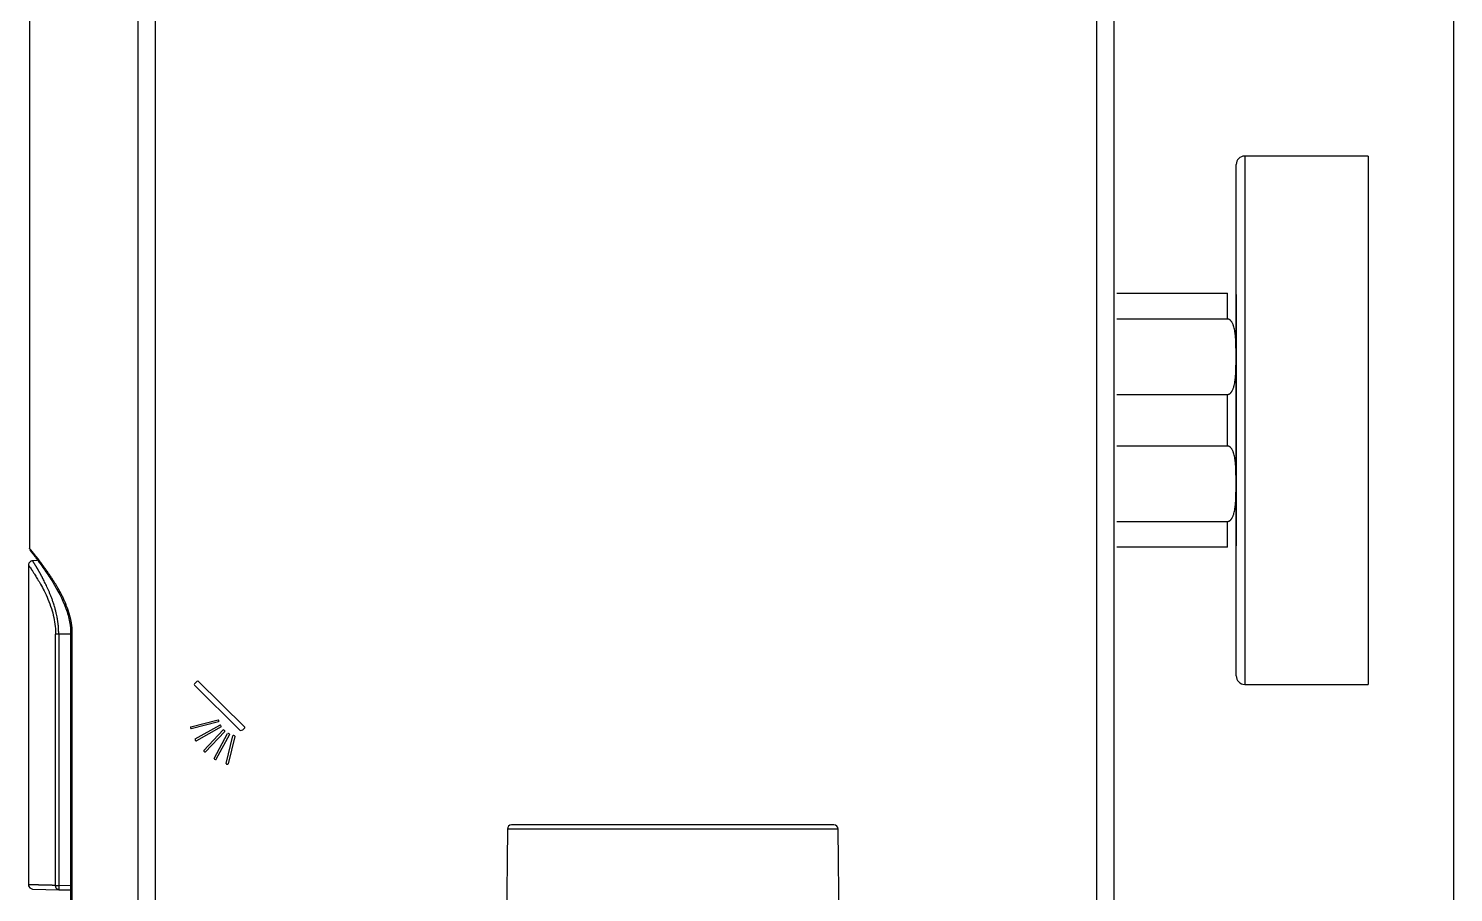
# Model space of a CAD drawing. Header units: millimetres. Extents: x -33000 to 294000, y 0 to 42408.
# Drawn here: x 94737.8 to 94905, y 17702.5 to 17803.9 of the extents above; entities that cross this region are included whole.
import ezdxf

# ---------------------------------------------------------------- set-up
doc = ezdxf.new("R2010")
doc.units = ezdxf.units.MM
doc.header["$LTSCALE"] = 50
doc.layers.add('arch', color=8, linetype='Continuous')

msp = doc.modelspace()

# ---------------------------------------------------------------- linework, layer by layer
at = {"layer": 'arch'}
for p, q in [((94905, 18123.96), (94905, 17223.73)), ((94737.89, 17914.16), (94737.89, 17742.95)), ((94879.5, 17727.96), (94879.5, 17787.96)), ((94880.5, 17788.96), (94880.5, 17726.96)), ((94895, 17788.96), (94880.5, 17788.96)), ((94895, 17788.96), (94895, 17757.96)), ((94865.5, 17772.86), (94878.5, 17772.86)), ((94878.5, 17769.83), (94878.5, 17772.86)), ((94879.5, 17772.71), (94879.5, 17743.21)), ((94878.5, 17769.83), (94865.5, 17769.83)), ((94865.5, 17760.99), (94878.5, 17760.99)), ((94878.5, 17754.93), (94878.5, 17760.99)), ((94895, 17757.96), (94895, 17726.96)), ((94878.5, 17754.93), (94865.5, 17754.93)), ((94865.5, 17746.09), (94878.5, 17746.09)), ((94878.5, 17743.06), (94878.5, 17746.09)), ((94878.5, 17743.06), (94865.5, 17743.06)), ((94737.79, 17741), (94737.79, 17703.28)), ((94738.77, 17741.48), (94738.22, 17741.47)), ((94740.97, 17703.36), (94740.97, 17732.86)), ((94741.34, 17732.86), (94740.97, 17732.86)), ((94741.34, 17732.86), (94741.34, 17703.36)), ((94742.72, 17732.86), (94741.34, 17732.86)), ((94742.72, 17733.05), (94742.72, 17673.46)), ((94742.91, 17673.46), (94742.91, 17732.96)), ((94757.26, 17727.02), (94757.62, 17727.39)), ((94762.63, 17721.54), (94757.26, 17726.85)), ((94757.65, 17727.39), (94763.16, 17721.94)), ((94880.5, 17726.96), (94895, 17726.96)), ((94756.82, 17721.98), (94760.04, 17722.81)), ((94760.1, 17722.56), (94756.89, 17721.73)), ((94757.36, 17720.55), (94760.25, 17722.18)), ((94760.38, 17721.96), (94757.49, 17720.32)), ((94758.35, 17719.21), (94760.65, 17721.61)), ((94760.84, 17721.42), (94758.53, 17719.02)), ((94759.56, 17718.27), (94761.16, 17721.19)), ((94761.39, 17721.06), (94759.79, 17718.15)), ((94760.98, 17717.68), (94761.77, 17720.91)), ((94762.02, 17720.85), (94761.23, 17717.62)), ((94793.98, 17709.96), (94793.67, 17673.46)), ((94832.8, 17709.96), (94793.98, 17709.96)), ((94832.3, 17710.46), (94794.48, 17710.46)), ((94833.16, 17668.61), (94832.8, 17709.96)), ((94738.28, 17702.94), (94741.34, 17702.86)), ((94740.97, 17703.36), (94741.34, 17703.36)), ((94742.72, 17703.33), (94741.34, 17703.36)), ((94741.34, 17702.86), (94742.72, 17702.83))]:
    msp.add_line(p, q, dxfattribs=at)
for centre, radius, start, end in [((94880.5, 17787.96), 1, 90, 180), ((94880.5, 17727.96), 1, 180, 270), ((94757.35, 17726.94), 0.121, 135.3284, 225.3284), ((94759.99, 17722.66), 0.157, 318.5919, 71.4865), ((94756.94, 17721.88), 0.157, 138.005, 250.8903), ((94760.24, 17722.03), 0.157, 333.5919, 86.4865), ((94760.68, 17721.45), 0.157, 349.1702, 100.6677), ((94761.24, 17721.05), 0.157, 90, 117.0648), ((94761.24, 17721.05), 0.157, 4.1702, 90), ((94761.88, 17720.8), 0.157, 90, 132.0648), ((94761.88, 17720.8), 0.157, 19.1702, 90), ((94762.52, 17722.34), 0.811, 278.0348, 322.8243), ((94763.12, 17721.89), 0.0603, 317.0325, 45.3284), ((94757.5, 17720.48), 0.157, 153.005, 265.8903), ((94758.5, 17719.18), 0.157, 169.7664, 281.1341), ((94759.72, 17718.29), 0.157, 184.7664, 270), ((94759.72, 17718.29), 0.157, 270, 297.6518), ((94761.13, 17717.74), 0.157, 199.7664, 270), ((94761.13, 17717.74), 0.157, 270, 312.6518), ((94794.48, 17709.96), 0.5, 90, 179.5), ((94832.3, 17709.96), 0.5, 0.5, 90), ((94738.29, 17703.44), 0.5, 180.004, 268.4997)]:
    msp.add_arc(centre, radius, start, end, dxfattribs=at)
msp.add_ellipse((94741.35, 17703.36), major_axis=(0.013, 0.5), ratio=0.026168, start_param=1.571482, end_param=3.14159, dxfattribs=at)
for points, degree in [([(94750.64, 17673.45), (94750.64, 17913.96)], 1), ([(94752.64, 17912.96), (94752.64, 17673.45)], 1), ([(94863.14, 17668.61), (94863.14, 17911.96)], 1), ([(94865.14, 17911.96), (94865.14, 17668.61)], 1), ([(94737.93, 17742.75), (94737.96, 17742.73), (94738.8, 17741.61)], 2)]:
    msp.add_open_spline(points, degree=degree, dxfattribs=at)
for points, knots in [([(94878.5, 17760.99), (94878.53, 17760.99), (94878.56, 17760.99), (94878.6, 17761), (94878.61, 17761), (94878.64, 17761.01), (94878.65, 17761.02), (94878.69, 17761.03), (94878.71, 17761.05), (94878.75, 17761.07), (94878.76, 17761.08), (94878.78, 17761.1), (94878.79, 17761.1), (94878.82, 17761.13), (94878.84, 17761.15), (94878.88, 17761.19), (94878.89, 17761.21), (94878.92, 17761.24), (94878.93, 17761.25), (94878.94, 17761.27), (94878.96, 17761.3), (94878.98, 17761.33), (94879.02, 17761.4), (94879.05, 17761.44), (94879.09, 17761.53), (94879.11, 17761.58), (94879.15, 17761.67), (94879.17, 17761.72), (94879.2, 17761.81), (94879.21, 17761.86), (94879.25, 17762), (94879.28, 17762.1), (94879.32, 17762.29), (94879.33, 17762.39), (94879.37, 17762.58), (94879.38, 17762.68), (94879.4, 17762.87), (94879.41, 17762.97), (94879.44, 17763.26), (94879.45, 17763.46), (94879.47, 17763.85), (94879.47, 17764.04), (94879.48, 17764.43), (94879.48, 17764.63), (94879.49, 17765.02), (94879.49, 17765.21), (94879.49, 17765.61), (94879.49, 17765.8), (94879.48, 17766.19), (94879.48, 17766.39), (94879.47, 17766.78), (94879.47, 17766.97), (94879.45, 17767.36), (94879.44, 17767.56), (94879.41, 17767.85), (94879.4, 17767.95), (94879.38, 17768.14), (94879.36, 17768.24), (94879.33, 17768.43), (94879.32, 17768.53), (94879.27, 17768.72), (94879.25, 17768.82), (94879.21, 17768.96), (94879.19, 17769.01), (94879.16, 17769.1), (94879.15, 17769.15), (94879.11, 17769.24), (94879.09, 17769.29), (94879.04, 17769.38), (94879.02, 17769.42), (94878.98, 17769.49), (94878.97, 17769.51), (94878.94, 17769.55), (94878.92, 17769.57), (94878.89, 17769.61), (94878.87, 17769.63), (94878.85, 17769.66), (94878.84, 17769.67), (94878.82, 17769.69), (94878.81, 17769.69), (94878.78, 17769.72), (94878.76, 17769.74), (94878.72, 17769.76), (94878.71, 17769.77), (94878.69, 17769.78), (94878.68, 17769.78), (94878.64, 17769.8), (94878.61, 17769.81), (94878.57, 17769.82), (94878.56, 17769.82), (94878.53, 17769.83), (94878.51, 17769.83), (94878.5, 17769.83)], [0, 0, 0, 0, 0.007812, 0.007812, 0.011719, 0.011719, 0.015625, 0.015625, 0.023437, 0.023437, 0.027344, 0.027344, 0.03125, 0.03125, 0.039062, 0.039062, 0.046875, 0.046875, 0.050781, 0.050781, 0.054687, 0.0625, 0.0625, 0.078125, 0.078125, 0.09375, 0.09375, 0.109375, 0.109375, 0.125, 0.125, 0.15625, 0.15625, 0.1875, 0.1875, 0.21875, 0.21875, 0.25, 0.25, 0.3125, 0.3125, 0.375, 0.375, 0.4375, 0.4375, 0.5, 0.5, 0.5625, 0.5625, 0.625, 0.625, 0.6875, 0.6875, 0.75, 0.75, 0.78125, 0.78125, 0.8125, 0.8125, 0.84375, 0.84375, 0.875, 0.875, 0.890625, 0.890625, 0.90625, 0.90625, 0.921875, 0.921875, 0.9375, 0.9375, 0.945313, 0.945313, 0.953125, 0.953125, 0.960938, 0.960938, 0.964844, 0.964844, 0.96875, 0.96875, 0.976563, 0.976563, 0.980469, 0.980469, 0.984375, 0.984375, 0.992188, 0.992188, 0.996094, 0.996094, 1, 1, 1, 1]), ([(94878.5, 17746.09), (94878.53, 17746.09), (94878.56, 17746.09), (94878.6, 17746.1), (94878.61, 17746.1), (94878.64, 17746.11), (94878.65, 17746.12), (94878.69, 17746.13), (94878.71, 17746.15), (94878.75, 17746.17), (94878.76, 17746.18), (94878.78, 17746.2), (94878.79, 17746.2), (94878.82, 17746.23), (94878.84, 17746.25), (94878.88, 17746.29), (94878.89, 17746.31), (94878.92, 17746.34), (94878.93, 17746.35), (94878.94, 17746.37), (94878.96, 17746.4), (94878.98, 17746.43), (94879.02, 17746.5), (94879.05, 17746.54), (94879.09, 17746.63), (94879.11, 17746.68), (94879.15, 17746.77), (94879.17, 17746.82), (94879.2, 17746.91), (94879.21, 17746.96), (94879.25, 17747.1), (94879.28, 17747.2), (94879.32, 17747.39), (94879.33, 17747.49), (94879.37, 17747.68), (94879.38, 17747.78), (94879.4, 17747.97), (94879.41, 17748.07), (94879.44, 17748.36), (94879.45, 17748.56), (94879.47, 17748.95), (94879.47, 17749.14), (94879.48, 17749.53), (94879.48, 17749.73), (94879.49, 17750.12), (94879.49, 17750.31), (94879.49, 17750.71), (94879.49, 17750.9), (94879.48, 17751.29), (94879.48, 17751.49), (94879.47, 17751.88), (94879.47, 17752.07), (94879.45, 17752.46), (94879.44, 17752.66), (94879.41, 17752.95), (94879.4, 17753.05), (94879.38, 17753.24), (94879.36, 17753.34), (94879.33, 17753.53), (94879.32, 17753.63), (94879.27, 17753.82), (94879.25, 17753.92), (94879.21, 17754.06), (94879.19, 17754.11), (94879.16, 17754.2), (94879.15, 17754.25), (94879.11, 17754.34), (94879.09, 17754.39), (94879.04, 17754.48), (94879.02, 17754.52), (94878.98, 17754.59), (94878.97, 17754.61), (94878.94, 17754.65), (94878.92, 17754.67), (94878.89, 17754.71), (94878.87, 17754.73), (94878.85, 17754.76), (94878.84, 17754.77), (94878.82, 17754.79), (94878.81, 17754.79), (94878.78, 17754.82), (94878.76, 17754.84), (94878.72, 17754.86), (94878.71, 17754.87), (94878.69, 17754.88), (94878.68, 17754.88), (94878.64, 17754.9), (94878.61, 17754.91), (94878.57, 17754.92), (94878.56, 17754.92), (94878.53, 17754.93), (94878.51, 17754.93), (94878.5, 17754.93)], [0, 0, 0, 0, 0.007813, 0.007813, 0.011719, 0.011719, 0.015625, 0.015625, 0.023438, 0.023438, 0.027344, 0.027344, 0.03125, 0.03125, 0.039063, 0.039063, 0.046875, 0.046875, 0.050781, 0.050781, 0.054688, 0.0625, 0.0625, 0.078125, 0.078125, 0.09375, 0.09375, 0.109375, 0.109375, 0.125, 0.125, 0.15625, 0.15625, 0.1875, 0.1875, 0.21875, 0.21875, 0.25, 0.25, 0.3125, 0.3125, 0.375, 0.375, 0.4375, 0.4375, 0.5, 0.5, 0.5625, 0.5625, 0.625, 0.625, 0.6875, 0.6875, 0.75, 0.75, 0.78125, 0.78125, 0.8125, 0.8125, 0.84375, 0.84375, 0.875, 0.875, 0.890625, 0.890625, 0.90625, 0.90625, 0.921875, 0.921875, 0.9375, 0.9375, 0.945313, 0.945313, 0.953125, 0.953125, 0.960938, 0.960938, 0.964844, 0.964844, 0.96875, 0.96875, 0.976562, 0.976562, 0.980469, 0.980469, 0.984375, 0.984375, 0.992187, 0.992187, 0.996094, 0.996094, 1, 1, 1, 1]), ([(94742.91, 17732.96), (94742.92, 17732.96), (94742.92, 17732.98), (94742.92, 17733.01), (94742.92, 17733.04), (94742.92, 17733.06), (94742.92, 17733.09), (94742.92, 17733.12), (94742.92, 17733.15), (94742.92, 17733.18), (94742.92, 17733.21), (94742.92, 17733.24), (94742.92, 17733.27), (94742.92, 17733.3), (94742.92, 17733.33), (94742.92, 17733.36), (94742.92, 17733.39), (94742.92, 17733.43), (94742.92, 17733.46), (94742.91, 17733.5), (94742.91, 17733.53), (94742.91, 17733.56), (94742.91, 17733.6), (94742.9, 17733.64), (94742.9, 17733.67), (94742.89, 17733.71), (94742.89, 17733.75), (94742.89, 17733.78), (94742.88, 17733.82), (94742.87, 17733.88), (94742.86, 17733.96), (94742.85, 17734.07), (94742.83, 17734.17), (94742.81, 17734.27), (94742.79, 17734.37), (94742.77, 17734.46), (94742.75, 17734.56), (94742.73, 17734.65), (94742.71, 17734.74), (94742.69, 17734.83), (94742.67, 17734.9), (94742.65, 17734.95), (94742.64, 17734.99), (94742.63, 17735.04), (94742.62, 17735.09), (94742.6, 17735.15), (94742.58, 17735.23), (94742.55, 17735.3), (94742.53, 17735.39), (94742.5, 17735.49), (94742.47, 17735.59), (94742.43, 17735.7), (94742.36, 17735.89), (94742.28, 17736.13), (94742.17, 17736.4), (94742.08, 17736.6), (94742.02, 17736.76), (94741.95, 17736.9), (94741.88, 17737.05), (94741.8, 17737.22), (94741.7, 17737.42), (94741.59, 17737.63), (94741.47, 17737.86), (94741.33, 17738.1), (94741.18, 17738.36), (94741.02, 17738.64), (94740.84, 17738.93), (94740.65, 17739.23), (94740.45, 17739.54), (94740.25, 17739.84), (94740.05, 17740.12), (94739.86, 17740.39), (94739.68, 17740.64), (94739.5, 17740.89), (94739.32, 17741.13), (94739.15, 17741.36), (94738.98, 17741.57), (94738.83, 17741.78), (94738.68, 17741.97), (94738.58, 17742.09), (94738.53, 17742.16), (94738.52, 17742.17), (94738.5, 17742.19), (94738.49, 17742.2), (94738.48, 17742.22), (94738.47, 17742.24), (94738.45, 17742.25), (94738.44, 17742.27), (94738.43, 17742.28), (94738.41, 17742.3), (94738.4, 17742.32), (94738.39, 17742.33), (94738.37, 17742.35), (94738.36, 17742.37), (94738.35, 17742.38), (94738.34, 17742.4), (94738.32, 17742.42), (94738.31, 17742.43), (94738.3, 17742.45), (94738.28, 17742.47), (94738.27, 17742.48), (94738.26, 17742.5), (94738.24, 17742.51), (94738.23, 17742.53), (94738.22, 17742.55), (94738.21, 17742.56), (94738.19, 17742.58), (94738.18, 17742.59), (94738.17, 17742.61), (94738.16, 17742.62), (94738.15, 17742.64), (94738.13, 17742.65), (94738.12, 17742.67), (94738.11, 17742.68), (94738.1, 17742.7), (94738.09, 17742.71), (94738.08, 17742.73), (94738.07, 17742.74), (94738.05, 17742.75), (94738.04, 17742.77), (94738.03, 17742.78), (94738.02, 17742.79), (94738.01, 17742.8), (94738, 17742.82), (94738, 17742.83), (94737.99, 17742.84), (94737.98, 17742.85), (94737.97, 17742.86), (94737.96, 17742.87), (94737.95, 17742.88), (94737.95, 17742.89), (94737.94, 17742.9), (94737.93, 17742.9), (94737.93, 17742.91), (94737.92, 17742.92), (94737.92, 17742.92), (94737.91, 17742.93), (94737.91, 17742.94), (94737.9, 17742.94), (94737.9, 17742.94), (94737.9, 17742.95), (94737.89, 17742.95), (94737.89, 17742.95), (94737.89, 17742.95), (94737.89, 17742.95), (94737.89, 17742.95), (94737.89, 17742.95)], [0, 0, 0, 0, 0.001527, 0.003084, 0.004669, 0.006284, 0.007929, 0.009603, 0.011306, 0.013038, 0.0148, 0.016592, 0.018413, 0.020263, 0.022143, 0.024052, 0.025991, 0.027959, 0.029957, 0.031984, 0.03404, 0.036126, 0.038241, 0.040385, 0.042559, 0.044762, 0.046995, 0.049256, 0.051547, 0.053868, 0.06012, 0.066304, 0.07242, 0.078468, 0.084448, 0.09036, 0.096204, 0.101981, 0.10769, 0.113332, 0.118905, 0.12073, 0.12309, 0.125985, 0.129414, 0.133378, 0.137877, 0.142911, 0.148479, 0.154582, 0.16122, 0.168391, 0.176097, 0.198228, 0.216195, 0.229994, 0.239616, 0.248714, 0.259426, 0.271752, 0.285694, 0.30125, 0.31842, 0.337207, 0.357614, 0.379646, 0.403308, 0.428603, 0.455535, 0.484108, 0.509779, 0.535624, 0.561647, 0.587852, 0.614242, 0.640811, 0.667559, 0.69449, 0.721614, 0.748926, 0.751461, 0.754035, 0.756648, 0.7593, 0.76199, 0.764719, 0.767487, 0.770294, 0.773139, 0.776023, 0.778947, 0.781909, 0.78491, 0.787949, 0.791028, 0.794146, 0.797302, 0.800498, 0.803732, 0.807006, 0.810319, 0.813671, 0.817061, 0.820492, 0.823961, 0.82747, 0.831018, 0.834605, 0.838232, 0.841899, 0.845605, 0.849351, 0.853136, 0.85696, 0.860824, 0.864728, 0.868671, 0.872653, 0.876674, 0.880735, 0.884835, 0.888974, 0.893152, 0.89737, 0.901626, 0.905922, 0.910257, 0.914631, 0.919043, 0.923495, 0.927985, 0.932515, 0.937083, 0.94169, 0.946336, 0.951021, 0.955744, 0.960506, 0.965307, 0.970147, 0.975025, 0.979943, 0.984899, 0.989894, 0.994927, 1, 1, 1, 1]), ([(94738.28, 17741.47), (94738.22, 17741.47), (94738.12, 17741.45), (94738.01, 17741.39), (94737.93, 17741.32), (94737.87, 17741.24), (94737.81, 17741.12), (94737.79, 17741.03), (94737.79, 17740.96)], [0, 0, 0, 0, 0.239631, 0.368496, 0.50005, 0.631598, 0.760441, 1, 1, 1, 1]), ([(94737.79, 17740.97), (94737.79, 17740.97), (94737.79, 17740.96), (94737.83, 17740.92), (94737.9, 17740.8), (94738.02, 17740.64), (94738.16, 17740.42), (94738.34, 17740.14), (94738.57, 17739.78), (94738.86, 17739.3), (94739.22, 17738.69), (94739.64, 17737.91), (94740.08, 17736.96), (94740.48, 17735.91), (94740.77, 17734.83), (94740.94, 17733.81), (94740.97, 17733.16), (94740.97, 17732.86)], [0, 0, 0, 0, 0.023364, 0.076402, 0.130525, 0.182734, 0.232533, 0.285838, 0.345805, 0.413048, 0.488629, 0.574648, 0.67008, 0.765646, 0.852543, 0.932109, 1, 1, 1, 1]), ([(94738.18, 17742.44), (94738.18, 17742.43), (94738.2, 17742.41), (94738.23, 17742.37), (94738.26, 17742.33)], [0, 0, 0, 0, 0.191763, 1, 1, 1, 1]), ([(94741.34, 17732.86), (94741.34, 17732.87), (94741.34, 17732.89), (94741.34, 17732.93), (94741.34, 17732.97), (94741.34, 17733.02), (94741.34, 17733.06), (94741.33, 17733.12), (94741.33, 17733.17), (94741.33, 17733.23), (94741.33, 17733.28), (94741.33, 17733.35), (94741.32, 17733.41), (94741.32, 17733.48), (94741.32, 17733.55), (94741.31, 17733.63), (94741.3, 17733.75), (94741.28, 17733.92), (94741.26, 17734.13), (94741.23, 17734.31), (94741.21, 17734.49), (94741.18, 17734.68), (94741.13, 17734.91), (94741.07, 17735.22), (94740.99, 17735.59), (94740.87, 17736.02), (94740.74, 17736.45), (94740.59, 17736.87), (94740.45, 17737.24), (94740.31, 17737.6), (94740.17, 17737.94), (94740.02, 17738.25), (94739.89, 17738.55), (94739.75, 17738.83), (94739.62, 17739.09), (94739.53, 17739.27), (94739.47, 17739.39), (94739.45, 17739.44), (94739.42, 17739.49), (94739.39, 17739.55), (94739.36, 17739.6), (94739.34, 17739.65), (94739.31, 17739.7), (94739.28, 17739.75), (94739.26, 17739.8), (94739.23, 17739.85), (94739.21, 17739.89), (94739.18, 17739.94), (94739.15, 17739.99), (94739.13, 17740.03), (94739.1, 17740.08), (94739.08, 17740.12), (94739.05, 17740.17), (94739.03, 17740.21), (94739.01, 17740.25), (94738.98, 17740.3), (94738.96, 17740.34), (94738.93, 17740.38), (94738.91, 17740.42), (94738.89, 17740.46), (94738.87, 17740.5), (94738.84, 17740.53), (94738.82, 17740.57), (94738.8, 17740.61), (94738.78, 17740.64), (94738.76, 17740.68), (94738.74, 17740.71), (94738.72, 17740.75), (94738.7, 17740.78), (94738.68, 17740.81), (94738.66, 17740.84), (94738.64, 17740.87), (94738.63, 17740.9), (94738.61, 17740.93), (94738.59, 17740.96), (94738.57, 17740.99), (94738.56, 17741.01), (94738.54, 17741.04), (94738.53, 17741.07), (94738.51, 17741.09), (94738.5, 17741.11), (94738.48, 17741.14), (94738.47, 17741.16), (94738.45, 17741.18), (94738.44, 17741.2), (94738.43, 17741.22), (94738.42, 17741.24), (94738.41, 17741.26), (94738.39, 17741.28), (94738.38, 17741.29), (94738.37, 17741.31), (94738.36, 17741.33), (94738.36, 17741.34), (94738.35, 17741.35), (94738.34, 17741.37), (94738.33, 17741.38), (94738.32, 17741.39), (94738.32, 17741.4), (94738.31, 17741.41), (94738.31, 17741.42), (94738.3, 17741.43), (94738.3, 17741.44), (94738.29, 17741.44), (94738.29, 17741.45), (94738.29, 17741.45), (94738.28, 17741.46), (94738.28, 17741.46), (94738.28, 17741.46), (94738.28, 17741.47), (94738.28, 17741.47), (94738.28, 17741.47), (94738.28, 17741.47)], [0, 0, 0, 0, 0.00253, 0.005275, 0.008237, 0.011415, 0.014809, 0.01842, 0.022246, 0.026289, 0.030548, 0.035023, 0.039713, 0.04462, 0.049742, 0.05508, 0.060633, 0.076627, 0.091537, 0.105367, 0.118117, 0.129789, 0.147516, 0.170515, 0.198778, 0.232294, 0.271031, 0.304281, 0.336774, 0.368511, 0.3995, 0.429746, 0.459253, 0.488024, 0.516061, 0.543369, 0.549655, 0.555935, 0.562209, 0.568478, 0.574741, 0.580998, 0.58725, 0.593496, 0.599736, 0.605971, 0.612201, 0.618424, 0.624643, 0.630855, 0.637063, 0.643264, 0.649461, 0.655652, 0.661837, 0.668018, 0.674193, 0.680362, 0.686526, 0.692685, 0.698839, 0.704987, 0.71113, 0.717268, 0.723401, 0.729528, 0.73565, 0.741767, 0.747879, 0.753986, 0.760087, 0.766183, 0.772275, 0.778361, 0.784442, 0.790518, 0.796589, 0.802655, 0.808716, 0.814771, 0.820822, 0.826868, 0.832909, 0.838945, 0.844976, 0.851002, 0.857023, 0.863038, 0.869049, 0.875055, 0.881056, 0.887052, 0.893043, 0.899028, 0.905009, 0.910984, 0.916955, 0.92292, 0.928881, 0.934836, 0.940786, 0.946731, 0.952671, 0.958605, 0.964534, 0.970458, 0.976377, 0.982291, 0.988199, 0.994102, 1, 1, 1, 1]), ([(94738.8, 17741.61), (94738.81, 17741.59), (94739.03, 17741.3), (94739.69, 17740.39), (94740.86, 17738.63), (94742.01, 17736.56), (94742.66, 17734.35), (94742.73, 17733.29), (94742.73, 17732.77)], [0, 0, 0, 0, 0.01406, 0.210693, 0.394732, 0.722993, 0.86771, 1, 1, 1, 1]), ([(94742.91, 17732.96), (94742.87, 17732.96), (94742.84, 17732.96), (94742.78, 17732.96), (94742.76, 17732.96), (94742.73, 17732.96), (94742.72, 17732.96), (94742.72, 17732.96)], [0, 0, 0, 0, 0.337606, 0.337606, 0.675212, 0.675212, 1, 1, 1, 1]), ([(94740.97, 17703.36), (94740.96, 17703.36), (94740.93, 17703.37), (94740.9, 17703.37), (94740.86, 17703.37), (94740.82, 17703.37), (94740.78, 17703.37), (94740.75, 17703.37), (94740.71, 17703.37), (94740.68, 17703.37), (94740.64, 17703.37), (94740.6, 17703.37), (94740.57, 17703.37), (94740.53, 17703.38), (94740.5, 17703.38), (94740.47, 17703.38), (94740.43, 17703.38), (94740.4, 17703.38), (94740.36, 17703.38), (94740.33, 17703.38), (94740.3, 17703.38), (94740.26, 17703.38), (94740.23, 17703.38), (94740.2, 17703.38), (94740.17, 17703.38), (94740.14, 17703.39), (94740.1, 17703.39), (94740.07, 17703.39), (94740.04, 17703.39), (94740.01, 17703.39), (94739.98, 17703.39), (94739.95, 17703.39), (94739.92, 17703.39), (94739.89, 17703.39), (94739.86, 17703.39), (94739.83, 17703.39), (94739.8, 17703.39), (94739.77, 17703.39), (94739.75, 17703.4), (94739.72, 17703.4), (94739.69, 17703.4), (94739.66, 17703.4), (94739.63, 17703.4), (94739.61, 17703.4), (94739.58, 17703.4), (94739.55, 17703.4), (94739.53, 17703.4), (94739.5, 17703.4), (94739.48, 17703.4), (94739.45, 17703.4), (94739.42, 17703.4), (94739.4, 17703.4), (94739.37, 17703.4), (94739.35, 17703.41), (94739.32, 17703.41), (94739.3, 17703.41), (94739.28, 17703.41), (94739.25, 17703.41), (94739.23, 17703.41), (94739.2, 17703.41), (94739.18, 17703.41), (94739.16, 17703.41), (94739.14, 17703.41), (94739.11, 17703.41), (94739.09, 17703.41), (94739.07, 17703.41), (94739.05, 17703.41), (94739.03, 17703.41), (94739, 17703.41), (94738.98, 17703.41), (94738.96, 17703.42), (94738.94, 17703.42), (94738.92, 17703.42), (94738.9, 17703.42), (94738.88, 17703.42), (94738.86, 17703.42), (94738.84, 17703.42), (94738.82, 17703.42), (94738.8, 17703.42), (94738.78, 17703.42), (94738.77, 17703.42), (94738.75, 17703.42), (94738.73, 17703.42), (94738.71, 17703.42), (94738.69, 17703.42), (94738.68, 17703.42), (94738.66, 17703.42), (94738.64, 17703.42), (94738.62, 17703.42), (94738.61, 17703.42), (94738.59, 17703.42), (94738.57, 17703.42), (94738.56, 17703.43), (94738.54, 17703.43), (94738.53, 17703.43), (94738.51, 17703.43), (94738.5, 17703.43), (94738.48, 17703.43), (94738.47, 17703.43), (94738.45, 17703.43), (94738.44, 17703.43), (94738.42, 17703.43), (94738.41, 17703.43), (94738.39, 17703.43), (94738.38, 17703.43), (94738.37, 17703.43), (94738.35, 17703.43), (94738.34, 17703.43), (94738.33, 17703.43), (94738.31, 17703.43), (94738.3, 17703.43), (94738.29, 17703.43), (94738.28, 17703.43), (94738.26, 17703.43), (94738.25, 17703.43), (94738.24, 17703.43), (94738.23, 17703.43), (94738.22, 17703.43), (94738.21, 17703.43), (94738.19, 17703.43), (94738.18, 17703.43), (94738.17, 17703.43), (94738.16, 17703.44), (94738.15, 17703.44), (94738.14, 17703.44), (94738.13, 17703.44), (94738.12, 17703.44), (94738.11, 17703.44), (94738.1, 17703.44), (94738.09, 17703.44), (94738.08, 17703.44), (94738.08, 17703.44), (94738.07, 17703.44), (94738.06, 17703.44), (94738.05, 17703.44), (94738.04, 17703.44), (94738.03, 17703.44), (94738.02, 17703.44), (94738.02, 17703.44), (94738.01, 17703.44), (94738, 17703.44), (94737.99, 17703.44), (94737.99, 17703.44), (94737.98, 17703.44), (94737.97, 17703.44), (94737.97, 17703.44), (94737.96, 17703.44), (94737.95, 17703.44), (94737.95, 17703.44), (94737.94, 17703.44), (94737.93, 17703.44), (94737.93, 17703.44), (94737.92, 17703.44), (94737.92, 17703.44), (94737.91, 17703.44), (94737.91, 17703.44), (94737.9, 17703.44), (94737.89, 17703.44), (94737.89, 17703.44), (94737.88, 17703.44), (94737.88, 17703.44), (94737.88, 17703.44), (94737.87, 17703.44), (94737.87, 17703.44), (94737.86, 17703.44), (94737.86, 17703.44), (94737.85, 17703.44), (94737.85, 17703.44), (94737.85, 17703.44), (94737.84, 17703.44), (94737.84, 17703.44), (94737.84, 17703.44), (94737.83, 17703.44), (94737.83, 17703.44), (94737.83, 17703.44), (94737.82, 17703.44), (94737.82, 17703.44), (94737.82, 17703.44), (94737.82, 17703.44), (94737.81, 17703.44), (94737.81, 17703.44), (94737.81, 17703.44), (94737.81, 17703.44), (94737.81, 17703.44), (94737.8, 17703.44), (94737.8, 17703.44), (94737.8, 17703.44), (94737.8, 17703.44), (94737.8, 17703.44), (94737.8, 17703.44), (94737.8, 17703.44), (94737.8, 17703.44), (94737.79, 17703.44), (94737.79, 17703.44), (94737.79, 17703.44), (94737.79, 17703.44), (94737.79, 17703.44), (94737.79, 17703.44), (94737.79, 17703.44), (94737.79, 17703.44), (94737.79, 17703.44), (94737.79, 17703.44), (94737.79, 17703.44)], [0, 0, 0, 0, 0.006237, 0.012462, 0.018675, 0.024874, 0.031062, 0.037237, 0.0434, 0.04955, 0.055688, 0.061813, 0.067926, 0.074027, 0.080115, 0.08619, 0.092254, 0.098304, 0.104343, 0.110369, 0.116382, 0.122383, 0.128372, 0.134348, 0.140312, 0.146263, 0.152202, 0.158128, 0.164042, 0.169944, 0.175833, 0.18171, 0.187574, 0.193426, 0.199265, 0.205092, 0.210906, 0.216709, 0.222498, 0.228275, 0.23404, 0.239793, 0.245533, 0.25126, 0.256975, 0.262678, 0.268368, 0.274046, 0.279711, 0.285364, 0.291004, 0.296632, 0.302248, 0.307851, 0.313442, 0.31902, 0.324586, 0.330139, 0.33568, 0.341209, 0.346725, 0.352229, 0.35772, 0.363199, 0.368665, 0.374119, 0.379561, 0.38499, 0.390406, 0.395811, 0.401202, 0.406582, 0.411949, 0.417303, 0.422645, 0.427975, 0.433292, 0.438597, 0.443889, 0.449169, 0.454436, 0.459691, 0.464934, 0.470164, 0.475382, 0.480587, 0.48578, 0.49096, 0.496128, 0.501284, 0.506427, 0.511558, 0.516676, 0.521782, 0.526875, 0.531956, 0.537025, 0.542081, 0.547124, 0.552156, 0.557174, 0.562181, 0.567175, 0.572156, 0.577125, 0.582082, 0.587026, 0.591958, 0.596877, 0.601784, 0.606678, 0.61156, 0.61643, 0.621287, 0.626132, 0.630964, 0.635784, 0.640591, 0.645386, 0.650169, 0.654939, 0.659697, 0.664442, 0.669175, 0.673895, 0.678603, 0.683298, 0.687982, 0.692652, 0.69731, 0.701956, 0.70659, 0.71121, 0.715819, 0.720415, 0.724999, 0.72957, 0.734128, 0.738675, 0.743209, 0.74773, 0.752239, 0.756736, 0.76122, 0.765692, 0.770151, 0.774598, 0.779032, 0.783454, 0.787864, 0.792261, 0.796645, 0.801018, 0.805377, 0.809725, 0.81406, 0.818382, 0.822692, 0.82699, 0.831275, 0.835548, 0.839808, 0.844056, 0.848292, 0.852515, 0.856725, 0.860923, 0.865109, 0.869282, 0.873443, 0.877592, 0.881728, 0.885851, 0.889963, 0.894061, 0.898147, 0.902221, 0.906283, 0.910332, 0.914368, 0.918392, 0.922404, 0.926403, 0.93039, 0.934364, 0.938326, 0.942276, 0.946213, 0.950138, 0.95405, 0.95795, 0.961837, 0.965712, 0.969574, 0.973424, 0.977262, 0.981087, 0.9849, 0.9887, 0.992488, 0.996263, 1, 1, 1, 1]), ([(94741.34, 17702.86), (94741.31, 17702.87), (94741.29, 17702.87), (94741.24, 17702.88), (94741.22, 17702.89), (94741.17, 17702.92), (94741.15, 17702.93), (94741.11, 17702.97), (94741.09, 17702.99), (94741.06, 17703.04), (94741.04, 17703.06), (94741.02, 17703.12), (94741.01, 17703.15), (94740.99, 17703.21), (94740.98, 17703.24), (94740.97, 17703.3), (94740.97, 17703.33), (94740.97, 17703.36)], [0, 0, 0, 0, 0.125, 0.125, 0.25, 0.25, 0.375, 0.375, 0.5, 0.5, 0.625, 0.625, 0.75, 0.75, 0.875, 0.875, 1, 1, 1, 1])]:
    msp.add_open_spline(points, degree=3, knots=knots, dxfattribs=at)

doc.saveas('drawing.dxf')
